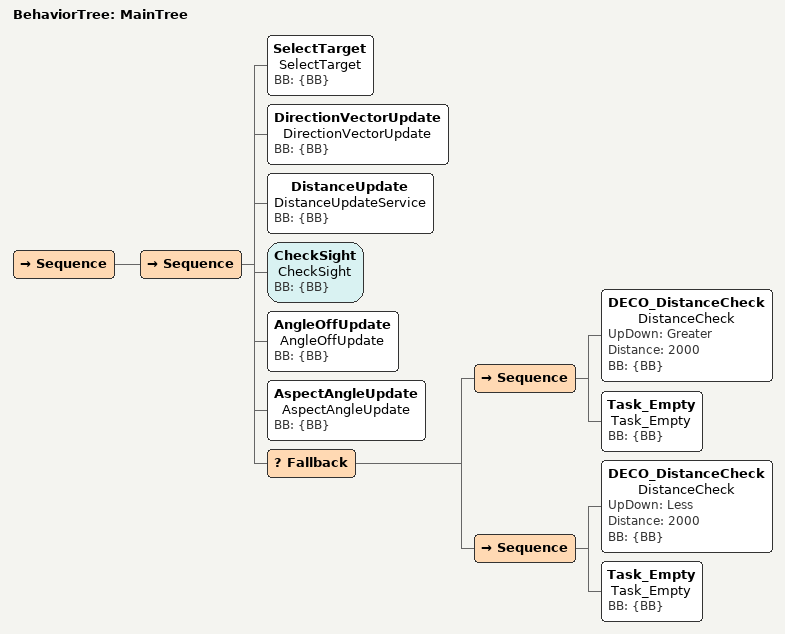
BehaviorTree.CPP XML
<root main_tree_to_execute = "MainTree">

  <BehaviorTree ID="MainTree">
    <Sequence>

        <!-- EF 부분 트리-->
        <Sequence>
          <SelectTarget name="SelectTarget" BB="{BB}"/>
          <DirectionVectorUpdate name="DirectionVectorUpdate" BB="{BB}"/>
          <DistanceUpdate name="DistanceUpdateService" BB="{BB}"/>
          <CheckSight name="CheckSight" BB="{BB}"/>
          <AngleOffUpdate name="AngleOffUpdate" BB="{BB}"/>
          <AspectAngleUpdate name="AspectAngleUpdate" BB="{BB}"/>

          <Fallback>

            <Sequence>
              <DECO_DistanceCheck name="DistanceCheck" UpDown="Greater"  Distance="2000" BB="{BB}"/>
              <Task_Empty name="Task_Empty" BB="{BB}"/>
            </Sequence>

            <Sequence>
              <DECO_DistanceCheck name="DistanceCheck" UpDown="Less"  Distance="2000" BB="{BB}"/>
              <Task_Empty name="Task_Empty" BB="{BB}"/>
            </Sequence>

          </Fallback>

        </Sequence>

    </Sequence>
  </BehaviorTree>

</root>
